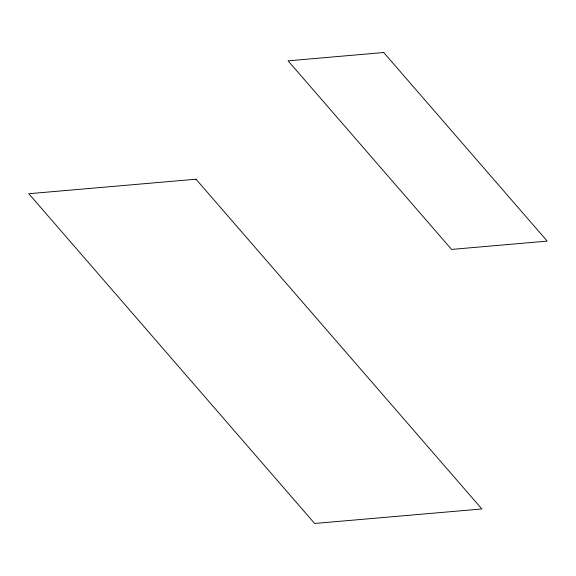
<?xml version="1.0" encoding="UTF-8"?>
<svg xmlns="http://www.w3.org/2000/svg" width="576" height="576" viewBox="0 0 576 576"><rect width="100%" height="100%" fill="white"/><g stroke="black" fill="none" stroke-linecap="round" stroke-linejoin="round"><path stroke-width="0.86" d="M383.724 52.524L288.094 60.826L451.577 249.415L547.2 241.114L383.724 52.524M196.006 179.215L28.8 193.723L314.647 523.476L481.846 508.961L196.006 179.215"/></g></svg>
